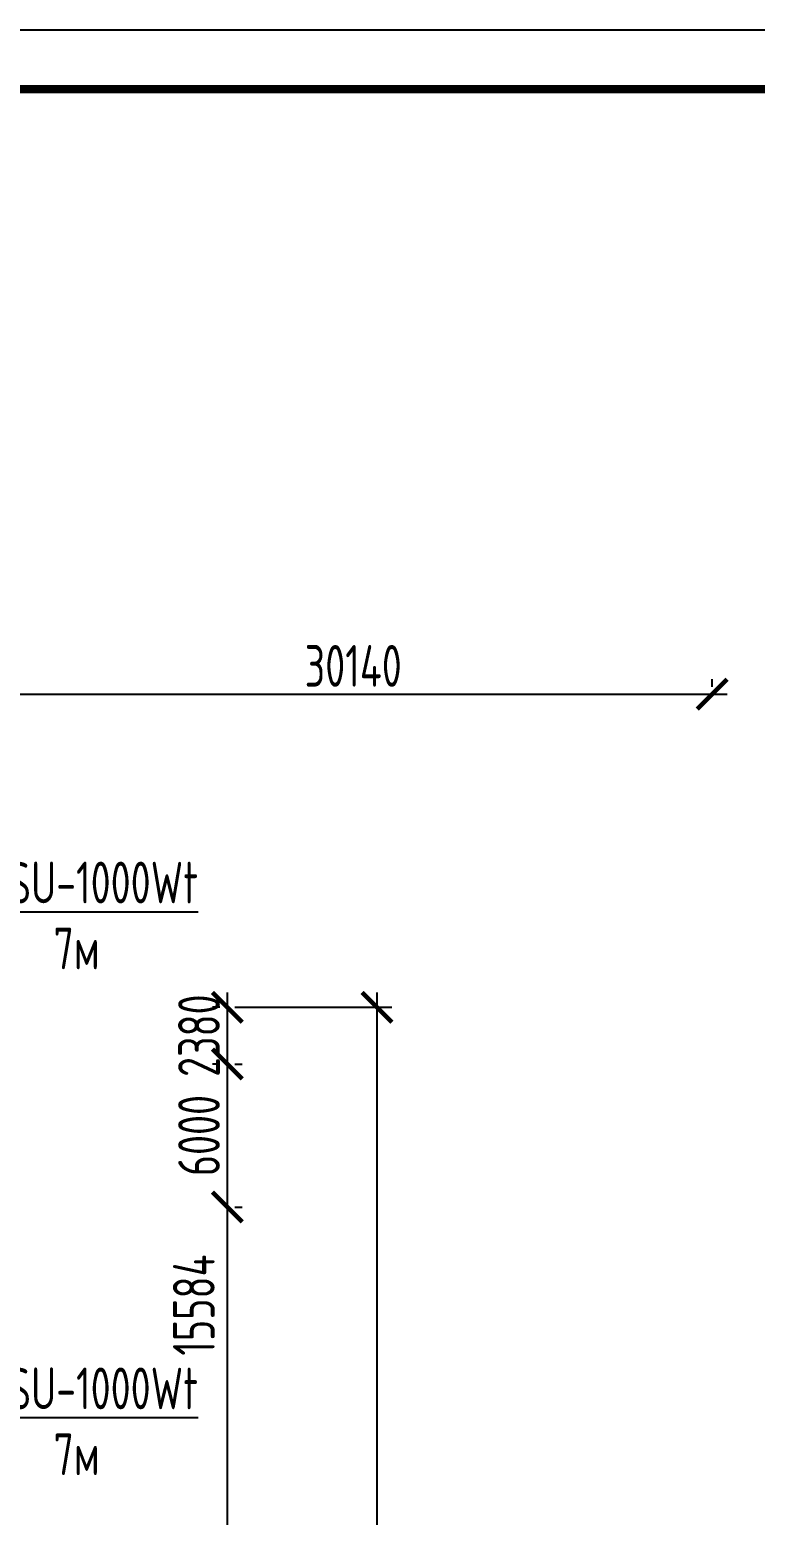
# Paper-space layout 'СГП' of a CAD drawing. Header units: millimetres. Extents: x 1 to 2190, y 0 to 1001.
# Drawn here: x 418.9 to 479.8, y 469.4 to 594.1 of the extents above; entities that cross this region are included whole.
import ezdxf

# ---------------------------------------------------------------- set-up
doc = ezdxf.new("R2010")
doc.units = ezdxf.units.MM
doc.header["$LTSCALE"] = 0.5
doc.layers.add('размеры', color=7, linetype='Continuous')
doc.layers.add('тонкие', color=7, linetype='Continuous')
doc.layers.add('ТОЛСТЫЕ', color=1, linetype='Continuous', lineweight=50)
doc.layers.add('ТОНКИЕе', color=7, linetype='Continuous', lineweight=25)
doc.styles.add('Наклонный', font='isocpeur.ttf', dxfattribs={"width": 0.7, "height": 3.5})
doc.dimstyles.new('СТРОИТЕЛЬНЫЙ', dxfattribs={"dimtxt": 3.5, "dimasz": 2.5, "dimexe": 1.25, "dimexo": 0.625, "dimtad": 1, "dimdec": 0, "dimlfac": 500, "dimdsep": 46, "dimtxsty": 'Наклонный', "dimblk1": 'ARCHTICK', "dimblk2": 'ARCHTICK', "dimsah": 1, "dimcen": 0, "dimdle": 1.25, "dimadec": 0, "dimazin": 0, "dimtfac": 0.75, "dimtdec": 0, "dimtmove": 0, "dimatfit": 3, "dimldrblk": 'ARCHTICK', "dimfxl": 1, "dimtolj": 1, "dimtzin": 0, "dimarcsym": 0})

# ---------------------------------------------------------------- blocks, each defined once
blk = doc.blocks.new('_ArchTick')
at = {"color": 0, "linetype": 'ByBlock', "const_width": 0.15}
blk.add_lwpolyline([(-0.5, -0.5), (0.5, 0.5)], dxfattribs=at)
blk = doc.blocks.new('*D891')
at = {"layer": 'Defpoints', "color": 0, "transparency": 16777216}
for p in [(435.4742151288703, 512.0507975579553), (435.4742151288708, 507.2916672481661), (435.4742151288701, 507.2916672481661)]:
    blk.add_point(p, dxfattribs=at)
at = {"layer": 'размеры', "color": 0, "lineweight": -2, "transparency": 16777216}
for p, q in [((435.4742151288701, 513.3007975579553), (435.4742151288701, 506.0416672481661)), ((434.8492151288703, 512.0507975579553), (434.2242151288701, 512.0507975579553)), ((434.8492151288708, 507.2916672481661), (434.2242151288701, 507.2916672481661))]:
    blk.add_line(p, q, dxfattribs=at)
at = {"layer": 'размеры', "color": 0, "lineweight": -2, "transparency": 16777216, "xscale": 2.5, "yscale": 2.5, "zscale": 2.5}
for p, rotation in [((435.4742151288701, 512.0507975579553), 90), ((435.4742151288701, 507.2916672481661), 270)]:
    blk.add_blockref('_ArchTick', p, dxfattribs=dict(at, rotation=rotation))
at = {"layer": 'размеры', "color": 0, "transparency": 16777216, "insert": (433.0992151288701, 509.6712324030605), "char_height": 3.5, "attachment_point": 5, "rotation": 90, "style": 'Наклонный'}
blk.add_mtext('\\A1;2380', dxfattribs=at)
blk = doc.blocks.new('*D892')
at = {"layer": 'Defpoints', "color": 0, "transparency": 16777216}
for p in [(435.4742151288708, 507.2916672481661), (435.4742151288712, 495.2916709849714), (435.4742151288717, 495.2916709849714)]:
    blk.add_point(p, dxfattribs=at)
at = {"layer": 'размеры', "color": 0, "lineweight": -2, "transparency": 16777216}
for p, q in [((435.4742151288717, 508.5416672481661), (435.4742151288717, 494.0416709849714)), ((436.0992151288708, 507.2916672481661), (436.7242151288717, 507.2916672481661)), ((436.0992151288712, 495.2916709849714), (436.7242151288717, 495.2916709849714))]:
    blk.add_line(p, q, dxfattribs=at)
at = {"layer": 'размеры', "color": 0, "lineweight": -2, "transparency": 16777216, "xscale": 2.5, "yscale": 2.5, "zscale": 2.5}
for p, rotation in [((435.4742151288717, 507.2916672481661), 90), ((435.4742151288717, 495.2916709849714), 270)]:
    blk.add_blockref('_ArchTick', p, dxfattribs=dict(at, rotation=rotation))
at = {"layer": 'размеры', "color": 0, "transparency": 16777216, "insert": (433.0992151288717, 501.2916691165685), "char_height": 3.5, "attachment_point": 5, "rotation": 90, "style": 'Наклонный'}
blk.add_mtext('\\A1;6000', dxfattribs=at)
blk = doc.blocks.new('*D893')
at = {"layer": 'Defpoints', "color": 0, "transparency": 16777216}
for p in [(435.4742151288712, 495.2916709849714), (435.4742151288714, 464.1241830481339), (435.4742151288723, 464.1241830481339)]:
    blk.add_point(p, dxfattribs=at)
at = {"layer": 'размеры', "color": 0, "lineweight": -2, "transparency": 16777216}
for p, q in [((435.4742151288723, 496.5416709849714), (435.4742151288723, 462.8741830481339)), ((436.0992151288712, 495.2916709849714), (436.7242151288723, 495.2916709849714)), ((436.0992151288714, 464.1241830481339), (436.7242151288723, 464.1241830481339))]:
    blk.add_line(p, q, dxfattribs=at)
at = {"layer": 'размеры', "color": 0, "lineweight": -2, "transparency": 16777216, "xscale": 2.5, "yscale": 2.5, "zscale": 2.5}
for p, rotation in [((435.4742151288723, 495.2916709849714), 90), ((435.4742151288723, 464.1241830481339), 270)]:
    blk.add_blockref('_ArchTick', p, dxfattribs=dict(at, rotation=rotation))
at = {"layer": 'размеры', "color": 0, "transparency": 16777216, "insert": (432.6672043662584, 487.0670546803381), "char_height": 3.5, "attachment_point": 5, "rotation": 90, "style": 'Наклонный'}
blk.add_mtext('\\A1;15584', dxfattribs=at)
blk = doc.blocks.new('*D921')
at = {"layer": 'Defpoints', "color": 0, "transparency": 16777216}
for p in [(435.4742151288703, 512.0507975579555), (435.4823838729779, 382.6454769692978), (448.03563321396, 382.6454769692978)]:
    blk.add_point(p, dxfattribs=at)
at = {"layer": 'размеры', "color": 0, "lineweight": -2, "transparency": 16777216}
for p, q in [((448.03563321396, 513.3007975579555), (448.03563321396, 381.3954769692978)), ((436.0992151288703, 512.0507975579555), (449.28563321396, 512.0507975579555)), ((436.1073838729779, 382.6454769692978), (449.28563321396, 382.6454769692978))]:
    blk.add_line(p, q, dxfattribs=at)
at = {"layer": 'размеры', "color": 0, "lineweight": -2, "transparency": 16777216, "xscale": 2.5, "yscale": 2.5, "zscale": 2.5}
for p, rotation in [((448.03563321396, 512.0507975579555), 90), ((448.03563321396, 382.6454769692978), 270)]:
    blk.add_blockref('_ArchTick', p, dxfattribs=dict(at, rotation=rotation))
at = {"layer": 'размеры', "color": 0, "transparency": 16777216, "insert": (445.66063321396, 447.3481372636265), "char_height": 3.5, "attachment_point": 5, "rotation": 90, "style": 'Наклонный'}
blk.add_mtext('\\A1;64703', dxfattribs=at)
blk = doc.blocks.new('*D1051')
at = {"layer": 'Defpoints', "color": 0, "transparency": 16777216}
for p in [(415.9062832466385, 538.3271175480018), (476.1856336120595, 538.3271175480018), (476.1856336120595, 538.3271175480018)]:
    blk.add_point(p, dxfattribs=at)
at = {"layer": 'размеры', "color": 0, "lineweight": -2, "transparency": 16777216}
for p, q in [((415.9062832466385, 538.9521175480018), (415.9062832466385, 539.5771175480018)), ((476.1856336120595, 538.9521175480018), (476.1856336120595, 539.5771175480018)), ((414.6562832466385, 538.3271175480018), (477.4356336120595, 538.3271175480018))]:
    blk.add_line(p, q, dxfattribs=at)
at = {"layer": 'размеры', "color": 0, "lineweight": -2, "transparency": 16777216, "xscale": 2.5, "yscale": 2.5, "zscale": 2.5, "rotation": 180}
blk.add_blockref('_ArchTick', (415.9062832466385, 538.3271175480018), dxfattribs=at)
at = {"layer": 'размеры', "color": 0, "lineweight": -2, "transparency": 16777216, "xscale": 2.5, "yscale": 2.5, "zscale": 2.5}
blk.add_blockref('_ArchTick', (476.1856336120595, 538.3271175480018), dxfattribs=at)
at = {"layer": 'размеры', "color": 0, "transparency": 16777216, "insert": (446.045958429349, 540.7021175480018), "char_height": 3.5, "attachment_point": 5, "style": 'Наклонный'}
blk.add_mtext('\\A1;30140', dxfattribs=at)

psp = doc.layouts.new('СГП')

# ---------------------------------------------------------------- linework, layer by layer
at = {"layer": 'ТОЛСТЫЕ', "color": 0, "const_width": 0.7}
psp.add_lwpolyline([(20.90752028795123, 5.083437231312928), (835.9075202879512, 5.083437231312928), (835.9075202879512, 589.0834372313129), (20.90752028795123, 589.0834372313129)], close=True, dxfattribs=at)
at = {"layer": 'тонкие', "color": 0}
psp.add_lwpolyline([(840.9075202879512, 0.0834372313129279), (0.907520287951229, 0.0834372313129279), (0.907520287951229, 594.0834372313129), (840.9075202879512, 594.0834372313129)], close=True, dxfattribs=at)

# ---------------------------------------------------------------- texts
at = {"layer": 'ТОНКИЕе', "char_height": 3.5, "attachment_point": 1, "style": 'Наклонный'}
for s, insert in [('{\\LSSU-1000Wt}', (415.124071383726, 524.2729706537459)), ('7м', (420.881968905067, 518.7463438924585)), ('{\\LSSU-1000Wt}', (415.124071383726, 481.8243605377827)), ('7м', (420.881968905067, 476.2977337764953))]:
    psp.add_mtext_dynamic_manual_height_columns(s, width=5.983695538349821, gutter_width=17.5, heights=[0], dxfattribs=dict(at, insert=insert))

# ---------------------------------------------------------------- dimensions: what is measured, and where the dimension line sits
at = {"layer": 'размеры'}
dim = psp.add_linear_dim(base=(476.1856336120595, 538.3271175480018), p1=(415.9062832466385, 538.3271175480018), p2=(476.1856336120595, 538.3271175480018), dimstyle='СТРОИТЕЛЬНЫЙ', dxfattribs=at)
dim.commit()
dim.dimension.update_dxf_attribs({"geometry": '*D1051', "text_midpoint": (446.045958429349, 540.7021175480018)})
dim = psp.add_linear_dim(base=(435.4742151288701, 507.2916672481661), p1=(435.4742151288701, 512.0507975579551), p2=(435.4742151288705, 507.2916672481659), angle=90, dimstyle='СТРОИТЕЛЬНЫЙ', dxfattribs=at)
dim.commit()
dim.dimension.update_dxf_attribs({"geometry": '*D891', "text_midpoint": (435.4742151288701, 509.6712324030605), "dimtype": 160})
dim = psp.add_linear_dim(base=(448.03563321396, 382.6454769692978), p1=(435.4742151288701, 512.0507975579553), p2=(435.4823838729777, 382.6454769692977), angle=90, dimstyle='СТРОИТЕЛЬНЫЙ', dxfattribs=at)
dim.commit()
dim.dimension.update_dxf_attribs({"geometry": '*D921', "text_midpoint": (445.66063321396, 447.3481372636265)})
dim = psp.add_linear_dim(base=(435.4742151288717, 495.2916709849714), p1=(435.4742151288705, 507.2916672481659), p2=(435.474215128871, 495.2916709849712), angle=90, dimstyle='СТРОИТЕЛЬНЫЙ', override={"dimtmove": 1}, dxfattribs=at)
dim.commit()
dim.dimension.update_dxf_attribs({"geometry": '*D892', "text_midpoint": (433.0992151288717, 501.2916691165685)})
dim = psp.add_linear_dim(base=(435.4742151288723, 464.1241830481339), p1=(435.474215128871, 495.2916709849712), p2=(435.4742151288712, 464.1241830481337), angle=90, dimstyle='СТРОИТЕЛЬНЫЙ', override={"dimtmove": 1}, dxfattribs=at)
dim.commit()
dim.dimension.update_dxf_attribs({"geometry": '*D893', "text_midpoint": (435.0422043662584, 487.0670546803381), "dimtype": 160})

doc.saveas('drawing.dxf')
